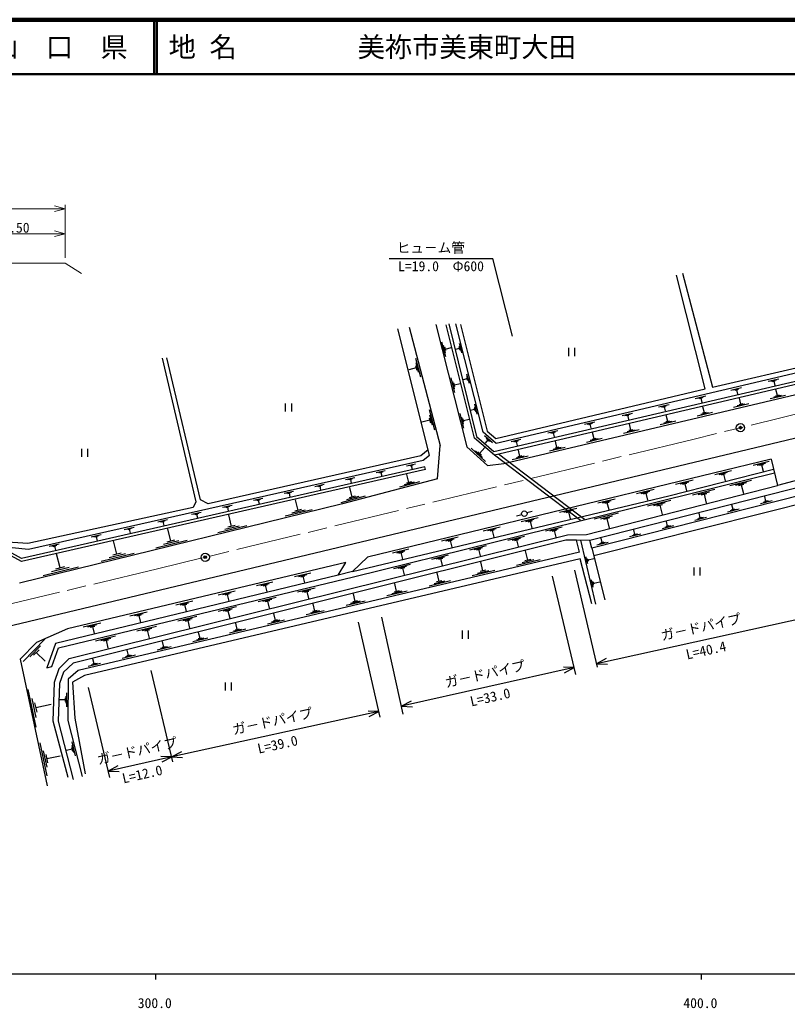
# Model space of a CAD drawing. Units: millimetres, scale not verified. Extents: x 40000 to 680000, y 20000 to 380000.
# Drawn here: x 343102 to 483762, y 198715 to 380000 of the extents above; entities that cross this region are included whole.
import ezdxf
from ezdxf.enums import TextEntityAlignment as Align

# ---------------------------------------------------------------- set-up
doc = ezdxf.new("R2010")
doc.units = ezdxf.units.MM
doc.header["$LTSCALE"] = 1000
doc.header["$PDMODE"] = 32
doc.header["$PDSIZE"] = 500
doc.linetypes.add('CHAIN', pattern=[18.5, 12, -1.5, 3.5, -1.5])
for name, color, linetype, lineweight in [('M-BGD', 7, 'Continuous', 25), ('M-BMK', 2, 'CHAIN', 13), ('M-BMK-SRVR', 3, 'Continuous', 25), ('M-STR-HTXT', 7, 'Continuous', 13), ('M-TTL', 2, 'Continuous', 140), ('M-TTL-BAND', 7, 'Continuous', 25), ('M-TTL-LINE', 7, 'Continuous', 50)]:
    doc.layers.add(name, color=color, linetype=linetype, lineweight=lineweight)
doc.layers.add('M-TTL-TXT', color=7, linetype='Continuous')
doc.styles.add('@ＭＳ ゴシック', font='')
doc.styles.add('ＭＳ ゴシック', font='')
doc.styles.get('@ＭＳ ゴシック').set_extended_font_data('@MS Gothic')
doc.styles.get('ＭＳ ゴシック').set_extended_font_data('MS Gothic')

msp = doc.modelspace()

# ---------------------------------------------------------------- linework, layer by layer
at = {"layer": 'M-BGD'}
for p, q in [((410814, 336222), (429814, 336222)), ((433394, 321960), (429814, 336222)), ((418178, 300141), (412403, 323321)), ((414453, 323596), (420179, 301920)), ((421177, 318162), (420483, 320896)), ((421140, 318880), (420793, 320247)), ((421190, 319257), (421016, 319940)), ((421103, 319599), (422197, 319876)), ((423657, 319724), (422986, 319554)), ((423604, 319933), (423710, 319514)), ((423612, 320604), (424036, 318927)), ((423635, 320164), (423846, 319325)), ((429976, 300840), (509645, 319398)), ((507054, 320302), (430394, 302301)), ((443723, 318312), (443723, 319812)), ((444848, 318312), (444848, 319812)), ((415634, 317951), (416534, 314543)), ((510357, 319021), (430112, 300170)), ((415743, 316157), (414381, 315797)), ((415631, 316583), (415856, 315731)), ((415689, 317054), (416139, 315350)), ((529165, 313788), (340565, 268633)), ((422837, 311615), (422154, 314306)), ((422801, 312322), (422460, 313668)), ((425052, 314166), (424350, 313989)), ((424997, 314386), (425108, 313947)), ((425006, 315089), (425450, 313333)), ((425029, 314627), (425251, 313750)), ((480254, 313701), (482242, 314168)), ((480774, 313718), (481768, 313952)), ((481046, 313677), (481543, 313794)), ((481295, 313736), (481481, 312940)), ((422850, 312692), (422680, 313365)), ((422765, 313029), (423841, 313302)), ((473416, 312095), (475380, 312556)), ((473930, 312113), (474912, 312343)), ((474199, 312072), (474690, 312187)), ((474444, 312130), (474628, 311344)), ((481960, 311070), (481696, 312185)), ((466889, 310563), (468829, 311018)), ((467397, 310580), (468367, 310807)), ((467662, 310539), (468147, 310653)), ((467904, 310596), (468087, 309820)), ((475279, 309492), (475013, 310615)), ((483420, 311121), (480632, 310461)), ((482690, 311095), (481296, 310766)), ((482308, 311152), (481611, 310987)), ((391827, 308144), (391827, 309644)), ((392952, 308144), (392952, 309644)), ((418131, 308500), (419102, 304823)), ((426468, 308531), (425734, 308345)), ((426410, 308760), (426526, 308302)), ((426420, 309495), (426883, 307660)), ((426444, 309013), (426676, 308095)), ((460183, 308988), (462099, 309438)), ((460685, 309005), (461643, 309230)), ((460947, 308965), (461426, 309078)), ((461186, 309021), (461366, 308255)), ((468577, 307909), (468309, 309040)), ((476749, 309543), (473941, 308879)), ((476014, 309517), (474610, 309185)), ((475630, 309575), (474928, 309409)), ((418249, 306564), (416778, 306176)), ((418127, 307024), (418370, 306105)), ((418190, 307532), (418675, 305694)), ((424487, 305111), (423815, 307759)), ((424451, 305806), (424115, 307131)), ((424500, 306171), (424332, 306833)), ((424416, 306502), (425475, 306771)), ((453509, 307421), (455402, 307865)), ((454005, 307437), (454951, 307660)), ((454263, 307398), (454737, 307509)), ((454500, 307454), (454678, 306697)), ((463347, 306373), (460498, 305699)), ((462211, 306405), (461499, 306237)), ((461855, 306321), (461585, 307461)), ((470058, 307960), (467230, 307291)), ((469318, 307935), (467903, 307600)), ((468931, 307992), (468223, 307825)), ((439888, 304222), (441731, 304655)), ((446631, 305806), (448499, 306244)), ((447120, 305822), (448054, 306041)), ((447375, 305783), (447842, 305893)), ((447609, 305838), (447784, 305091)), ((456615, 304781), (453746, 304102)), ((455864, 304755), (454429, 304415)), ((455471, 304813), (454754, 304644)), ((455113, 304728), (454841, 305876)), ((462601, 306347), (461176, 306010)), ((428279, 303729), (429754, 302457)), ((428889, 302945), (428380, 302356)), ((428584, 303337), (429322, 302701)), ((428705, 303104), (429074, 302786)), ((433139, 302638), (434958, 303065)), ((433615, 302653), (434525, 302867)), ((440370, 304238), (441292, 304455)), ((440622, 304200), (441083, 304309)), ((440853, 304254), (441026, 303517)), ((449863, 303184), (446973, 302500)), ((449106, 303157), (447661, 302816)), ((448711, 303216), (447988, 303046)), ((448350, 303131), (448076, 304287)), ((354457, 299825), (354457, 301325)), ((355582, 299825), (355582, 301325)), ((419638, 295836), (420179, 301920)), ((428481, 298992), (425817, 301401)), ((427390, 300463), (428353, 301529)), ((433864, 302616), (434319, 302723)), ((434091, 302669), (434262, 301941)), ((434762, 299922), (434484, 301094)), ((443090, 301582), (440179, 300893)), ((442328, 301555), (440873, 301211)), ((441930, 301615), (441202, 301443)), ((441566, 301529), (441291, 302693)), ((427935, 299728), (426603, 300932)), ((427723, 300162), (427057, 300764)), ((445875, 288138), (430112, 300170)), ((446605, 288319), (430851, 300343)), ((436297, 299975), (433365, 299282)), ((435529, 299948), (434064, 299602)), ((435128, 300008), (434395, 299835)), ((480823, 299425), (482007, 294609)), ((417443, 297500), (343393, 280676)), ((417330, 297999), (343405, 281204)), ((408412, 296955), (410082, 297331)), ((413993, 298213), (415645, 298586)), ((414425, 298224), (415251, 298410)), ((414650, 298188), (415063, 298281)), ((414857, 298234), (415006, 297573)), ((417443, 297500), (417330, 297999)), ((470466, 296597), (473552, 297348)), ((477506, 298310), (480457, 299028)), ((478280, 298342), (479756, 298701)), ((478685, 298284), (479423, 298463)), ((479054, 298374), (479341, 297193)), ((402814, 295692), (404502, 296073)), ((403255, 295703), (404099, 295893)), ((403485, 295666), (403907, 295761)), ((403696, 295714), (403848, 295039)), ((408849, 296965), (409684, 297154)), ((409076, 296929), (409494, 297023)), ((409285, 296976), (409436, 296308)), ((414427, 295151), (414035, 296623)), ((463286, 294850), (466510, 295634)), ((471275, 296630), (472818, 297005)), ((471698, 296570), (472470, 296757)), ((472084, 296663), (472384, 295429)), ((473244, 294593), (477222, 295576)), ((485892, 295629), (482007, 294609)), ((397198, 294425), (398903, 294810)), ((397644, 294436), (398496, 294629)), ((397876, 294399), (398302, 294495)), ((398089, 294447), (398243, 293765)), ((404045, 292465), (403570, 294245)), ((416365, 295274), (412686, 294293)), ((415396, 295213), (413556, 294722)), ((414887, 295274), (413967, 295029)), ((456118, 293106), (459380, 293899)), ((464131, 294885), (465743, 295277)), ((464573, 294821), (465379, 295018)), ((464976, 294919), (465290, 293630)), ((466372, 292895), (470479, 293910)), ((474288, 294640), (476276, 295131)), ((474834, 294564), (475828, 294810)), ((475331, 294687), (475724, 293096)), ((385913, 291880), (387654, 292273)), ((386368, 291891), (387238, 292088)), ((386605, 291853), (387040, 291952)), ((386823, 291902), (386980, 291206)), ((391565, 293155), (393287, 293543)), ((392015, 293166), (392876, 293360)), ((392250, 293128), (392680, 293225)), ((392465, 293177), (392620, 292488)), ((394102, 290026), (393620, 291985)), ((406388, 292614), (401938, 291427)), ((405216, 292539), (402991, 291946)), ((404601, 292614), (403488, 292317)), ((449037, 291383), (452254, 292166)), ((456973, 293141), (458604, 293538)), ((457420, 293077), (458236, 293276)), ((457828, 293176), (458146, 291871)), ((458159, 290865), (462421, 291918)), ((467449, 292943), (469503, 293450)), ((468014, 292865), (469040, 293118)), ((468527, 292991), (468933, 291349)), ((479857, 291708), (479640, 292565)), ((380244, 290602), (382002, 290998)), ((380704, 290613), (381583, 290811)), ((380943, 290574), (381383, 290674)), ((381163, 290624), (381322, 289921)), ((396671, 290138), (391773, 288934)), ((395386, 290082), (392938, 289480)), ((394714, 290176), (393490, 289875)), ((442001, 289671), (445173, 290443)), ((442833, 289705), (444419, 290091)), ((449880, 291418), (451489, 291809)), ((450322, 291355), (451126, 291550)), ((450724, 291453), (451037, 290166)), ((459277, 290915), (461408, 291442)), ((459863, 290834), (460928, 291097)), ((460395, 290965), (460817, 289261)), ((474956, 290238), (472824, 289698)), ((474396, 290209), (473330, 289939)), ((474102, 290248), (473569, 290113)), ((473836, 290181), (473620, 291034)), ((480984, 291765), (478839, 291222)), ((480420, 291736), (479348, 291465)), ((480125, 291775), (479589, 291640)), ((368403, 287931), (370198, 288336)), ((374557, 289319), (376333, 289720)), ((375021, 289330), (375909, 289531)), ((375263, 289292), (375707, 289392)), ((375485, 289342), (375645, 288631)), ((381925, 287079), (381402, 289209)), ((434126, 289034), (435092, 289291)), ((435010, 287970), (438137, 288731)), ((435830, 288004), (437394, 288384)), ((437025, 289805), (436059, 289548)), ((443268, 289643), (444061, 289836)), ((443664, 289740), (443973, 288471)), ((448376, 288447), (452822, 289546)), ((449542, 288500), (451765, 289049)), ((450153, 288415), (451265, 288689)), ((450709, 288552), (451148, 286774)), ((468940, 288714), (466821, 288177)), ((468384, 288686), (467324, 288417)), ((468092, 288725), (467562, 288590)), ((467827, 288657), (467612, 289505)), ((362222, 286537), (364037, 286946)), ((362696, 286548), (363603, 286753)), ((362943, 286509), (363397, 286611)), ((363170, 286560), (363334, 285834)), ((368872, 287942), (369770, 288145)), ((369117, 287903), (369566, 288004)), ((369341, 287954), (369503, 287236)), ((370775, 284380), (370213, 286667)), ((384718, 287200), (379393, 285892)), ((383322, 287140), (380659, 286485)), ((382591, 287242), (381259, 286915)), ((428064, 286280), (431146, 287030)), ((428872, 286313), (430413, 286688)), ((429295, 286253), (430065, 286441)), ((436259, 287943), (437041, 288133)), ((436650, 288038), (436954, 286787)), ((439477, 286248), (442514, 286999)), ((440274, 286284), (441792, 286659)), ((455846, 285620), (455633, 286458)), ((462937, 287193), (460830, 286659)), ((462384, 287165), (461330, 286898)), ((462094, 287204), (461567, 287070)), ((461830, 287137), (461617, 287980)), ((356169, 285172), (358002, 285585)), ((356648, 285183), (357565, 285390)), ((356898, 285143), (357356, 285247)), ((357127, 285195), (357292, 284462)), ((420405, 284417), (423438, 285154)), ((421200, 284449), (422716, 284818)), ((429680, 286347), (429980, 285114)), ((432538, 284534), (435588, 285287)), ((433338, 284569), (434863, 284946)), ((433757, 284511), (434519, 284700)), ((440691, 286226), (441450, 286414)), ((441070, 286320), (441371, 285105)), ((449873, 284105), (449662, 284938)), ((456946, 285675), (454851, 285145)), ((456396, 285647), (455348, 285382)), ((456107, 285686), (455584, 285553)), ((348493, 283440), (350351, 283859)), ((348979, 283452), (349908, 283662)), ((349232, 283412), (349696, 283517)), ((349464, 283464), (349632, 282721)), ((360897, 281989), (360301, 284415)), ((373774, 284511), (368057, 283106)), ((372274, 284445), (369416, 283743)), ((371489, 284556), (370060, 284204)), ((411409, 282228), (414384, 282952)), ((421616, 284390), (422374, 284574)), ((421995, 284482), (422290, 283269)), ((425586, 282815), (428648, 283572)), ((426389, 282852), (427921, 283230)), ((426810, 282793), (427576, 282982)), ((427193, 282888), (427495, 281663)), ((434138, 284605), (434440, 283386)), ((447591, 284515), (445134, 284541)), ((445681, 282355), (445134, 284541)), ((445851, 284533), (448651, 272816)), ((447968, 283092), (447591, 284515)), ((447968, 283092), (450334, 273612)), ((450967, 284161), (448884, 283633)), ((450420, 284133), (449379, 283869)), ((450133, 284171), (449613, 284039)), ((350474, 279467), (349842, 282039)), ((364078, 282128), (358014, 280638)), ((362487, 282059), (359455, 281314)), ((361655, 282176), (360139, 281803)), ((412189, 282260), (413677, 282622)), ((412597, 282202), (413341, 282383)), ((412969, 282292), (413259, 281102)), ((418620, 281094), (421696, 281854)), ((419427, 281130), (420965, 281510)), ((419850, 281072), (420619, 281262)), ((420234, 281167), (420538, 279936)), ((436756, 281014), (435670, 280758)), ((436213, 280886), (435803, 282623)), ((447192, 280212), (446880, 281519)), ((447245, 280570), (447088, 281223)), ((447336, 280764), (447258, 281091)), ((447297, 280928), (448343, 281178)), ((353847, 279614), (347417, 278034)), ((352161, 279540), (348946, 278750)), ((351278, 279664), (349671, 279269)), ((401457, 278124), (402878, 280434)), ((411642, 279370), (414731, 280133)), ((412452, 279406), (413996, 279788)), ((412876, 279347), (413648, 279538)), ((413262, 279442), (413568, 278207)), ((427983, 278920), (427594, 280570)), ((438486, 280965), (434145, 279939)), ((437350, 280925), (435179, 280413)), ((466678, 278059), (466678, 279559)), ((467803, 278059), (467803, 279559)), ((393426, 277873), (396417, 278586)), ((394209, 277902), (395705, 278258)), ((394619, 277841), (395366, 278020)), ((394993, 277930), (395278, 276734)), ((404069, 278795), (401457, 278124)), ((419971, 277006), (419601, 278571)), ((430143, 278994), (426018, 278020)), ((429063, 278957), (427001, 278470)), ((428499, 279042), (427468, 278798)), ((445024, 259928), (440745, 277957)), ((448969, 261287), (444815, 279067)), ((386480, 276217), (389513, 276940)), ((387274, 276246), (388791, 276608)), ((387690, 276185), (388448, 276366)), ((388069, 276275), (388358, 275062)), ((394011, 275067), (397223, 275844)), ((412169, 275142), (411819, 276625)), ((422020, 277076), (418106, 276152)), ((420995, 277041), (419038, 276579)), ((420460, 277121), (419481, 276890)), ((448217, 275924), (447894, 277273)), ((448271, 276293), (448110, 276968)), ((448366, 276494), (448285, 276831)), ((448326, 276663), (449405, 276921)), ((379490, 274551), (382567, 275285)), ((380296, 274581), (381835, 274947)), ((380718, 274519), (381487, 274702)), ((381102, 274610), (381396, 273379)), ((386784, 273319), (390081, 274116)), ((387648, 273353), (389297, 273752)), ((394853, 275100), (396459, 275489)), ((395293, 275037), (396096, 275231)), ((395695, 275134), (396006, 273849)), ((404573, 273327), (404242, 274730)), ((414111, 275209), (410403, 274333)), ((413140, 275175), (411286, 274737)), ((412633, 275251), (411706, 275032)), ((371675, 272688), (374800, 273433)), ((372494, 272718), (374056, 273091)), ((372922, 272655), (373703, 272841)), ((373312, 272748), (373610, 271498)), ((379471, 271550), (382853, 272368)), ((380357, 271585), (382049, 271994)), ((388100, 273288), (388924, 273487)), ((388512, 273388), (388831, 272069)), ((397178, 271560), (396865, 272885)), ((406410, 273390), (402903, 272562)), ((405492, 273358), (403738, 272944)), ((405012, 273430), (404135, 273223)), ((363273, 270685), (366450, 271443)), ((364105, 270716), (365693, 271094)), ((364540, 270652), (365334, 270841)), ((364937, 270746), (365240, 269476)), ((372070, 269760), (375540, 270599)), ((372979, 269796), (374714, 270216)), ((380821, 271518), (381667, 271723)), ((381244, 271621), (381571, 270268)), ((389977, 269839), (389682, 271088)), ((398912, 271620), (395600, 270838)), ((398045, 271590), (396389, 271199)), ((397592, 271658), (396764, 271462)), ((413388, 252633), (409476, 270458)), ((488117, 270569), (448825, 261906)), ((354743, 268652), (357973, 269422)), ((355589, 268683), (357204, 269068)), ((356031, 268618), (356839, 268810)), ((356435, 268714), (356743, 267422)), ((364581, 267948), (368138, 268809)), ((365514, 267986), (367292, 268416)), ((373455, 269727), (374322, 269937)), ((373889, 269832), (374224, 268445)), ((382967, 268164), (382689, 269339)), ((391612, 269896), (388490, 269159)), ((390795, 269868), (389234, 269499)), ((390368, 269932), (389587, 269747)), ((409176, 252073), (405198, 269524)), ((357003, 266115), (360649, 266997)), ((357959, 266154), (359782, 266594)), ((366001, 267915), (366891, 268130)), ((366446, 268023), (366790, 266600)), ((377584, 266583), (374827, 265932)), ((376862, 266558), (375484, 266233)), ((376485, 266615), (375796, 266452)), ((376141, 266534), (375880, 267636)), ((384504, 268217), (381567, 267524)), ((383735, 268191), (382267, 267844)), ((383334, 268251), (382599, 268078)), ((424246, 266482), (424246, 267982)), ((425371, 266482), (425371, 267982)), ((343735, 262325), (347708, 266389)), ((344932, 263142), (346918, 265174)), ((358459, 266081), (359370, 266302)), ((358914, 266192), (359267, 264733)), ((370846, 264992), (368265, 264383)), ((370171, 264969), (368880, 264664)), ((369817, 265022), (369172, 264869)), ((369495, 264946), (369251, 265978)), ((345632, 263451), (346625, 264467)), ((346128, 263959), (347754, 262370)), ((364286, 263443), (361875, 262874)), ((363655, 263421), (362449, 263137)), ((363325, 263471), (362722, 263329)), ((363024, 263400), (362796, 264364)), ((343144, 262707), (348121, 239499)), ((348061, 261135), (348949, 261397)), ((357899, 261935), (355654, 261405)), ((357311, 261915), (356189, 261650)), ((357004, 261961), (356443, 261828)), ((356724, 261894), (356512, 262792)), ((444727, 261177), (413069, 254088)), ((444727, 261177), (442729, 261260)), ((442955, 260250), (444727, 261177)), ((450600, 262828), (448825, 261906)), ((448825, 261906), (450823, 261817)), ((371152, 243927), (367213, 260664)), ((359609, 241049), (355677, 257547)), ((380801, 256975), (380801, 258475)), ((381926, 256975), (381926, 258475)), ((346124, 250245), (344637, 257176)), ((351404, 255614), (351400, 254969)), ((351535, 255936), (351527, 254645)), ((351668, 256581), (351652, 253999)), ((346098, 252052), (345355, 255518)), ((346259, 252993), (345888, 254726)), ((346073, 253859), (348846, 254454)), ((351402, 255292), (350369, 255298)), ((414841, 255016), (413069, 254088)), ((413069, 254088), (415067, 254005)), ((408937, 253118), (370944, 244811)), ((408937, 253118), (406940, 253211)), ((407161, 252199), (408937, 253118)), ((348124, 241343), (346829, 247380)), ((352613, 247582), (353268, 244978)), ((352646, 246898), (352974, 245596)), ((348102, 242917), (347455, 245935)), ((348242, 243736), (347918, 245246)), ((348080, 244491), (350495, 245009)), ((352680, 246215), (351638, 245953)), ((352598, 246540), (352762, 245889)), ((370944, 244811), (359330, 242220)), ((370944, 244811), (368945, 244895)), ((369171, 243885), (370944, 244811)), ((372720, 245729), (370944, 244811)), ((370944, 244811), (372941, 244718)), ((361103, 243146), (359330, 242220)), ((359330, 242220), (361329, 242135))]:
    msp.add_line(p, q, dxfattribs=at)
for points in [[(423875, 324130), (428746, 304578), (430328, 303204), (468753, 312313), (463450, 333182)], [(464598, 333541), (470062, 312603), (507071, 321154)], [(419364, 324089), (425044, 301696), (428852, 298253)], [(430112, 300170), (426454, 303269), (421259, 324037)], [(421739, 324219), (426795, 303597), (429976, 300840)], [(430394, 302301), (428032, 304339), (423008, 324219)], [(369190, 317939), (375342, 291596), (374872, 290536), (344595, 283932), (339944, 284245), (334088, 308122)], [(417928, 301144), (416611, 300000), (377602, 291229), (376220, 291985), (370025, 318017)], [(428852, 298253), (431825, 298609), (511948, 317560)], [(343393, 280676), (338760, 283182), (332554, 307912)], [(343405, 281204), (339252, 283445), (333144, 307997)], [(534507, 298220), (531446, 305849), (447591, 284515)], [(532770, 297896), (530490, 303997), (447968, 283092)], [(531703, 297076), (529929, 302241), (448316, 281696)], [(339252, 283445), (344673, 282886), (417013, 299202), (418178, 300141)], [(480823, 299425), (406805, 281417), (404069, 278795)], [(404069, 278795), (462087, 292714), (481276, 297581)], [(419638, 295836), (402269, 291205), (343060, 276654)], [(348949, 261397), (350222, 264784), (404260, 277854), (481437, 296927)], [(350259, 260987), (352154, 262865), (443520, 285536), (446963, 285594), (482007, 294609)], [(445134, 284541), (443172, 284569), (352889, 261990), (351127, 260378), (350362, 258245), (350144, 251350), (352892, 240686)], [(445681, 282355), (353826, 260665), (351983, 259077), (351937, 251499), (354526, 241207)], [(447937, 272857), (445825, 281126), (354954, 259730), (352789, 258504), (353207, 251931), (355111, 241680)], [(402878, 280434), (351856, 268272), (346187, 265820), (343144, 262707)], [(401457, 278124), (349643, 265604), (348061, 261135)], [(350259, 260987), (349377, 258462), (349148, 251400), (351913, 241097)]]:
    msp.add_lwpolyline(points, dxfattribs=at)
msp.add_circle((435576, 289420), 500, dxfattribs=at)
for p in [(475185, 305190), (377095, 281423)]:
    msp.add_point(p, dxfattribs=at)
at = {"layer": 'M-BMK'}
msp.add_lwpolyline([(544312, 322132), (542691, 321702), (466443, 303051), (368348, 279305), (279813, 258168), (270873, 256311)], dxfattribs=at)
at = {"layer": 'M-BMK-SRVR'}
for centre in [(475185, 305190), (377095, 281423)]:
    msp.add_circle(centre, 750, dxfattribs=at)
at = {"layer": 'M-STR-HTXT'}
for p, q in [((351422, 345338), (295334, 345338)), ((351422, 345338), (349490, 345856)), ((351422, 345338), (349490, 344821)), ((351422, 336343), (351422, 346046)), ((351422, 340761), (349490, 341278)), ((351422, 340761), (333411, 340761)), ((351422, 340761), (349490, 340243))]:
    msp.add_line(p, q, dxfattribs=at)
msp.add_lwpolyline([(354441, 333452), (351420, 335347), (334447, 335347), (334447, 336512), (333317, 336512), (333317, 335347), (295217, 335347), (291774, 332586)], dxfattribs=at)
at = {"layer": 'M-TTL'}
msp.add_line((680000, 380000), (40000, 380000), dxfattribs=at)
at = {"layer": 'M-TTL-BAND'}
for p, q in [((40000, 205000), (579000, 205000)), ((368000, 205000), (368000, 204000)), ((468000, 205000), (468000, 204000))]:
    msp.add_line(p, q, dxfattribs=at)
at = {"layer": 'M-TTL-LINE'}
for p, q in [((367750, 380000), (367750, 370000)), ((368250, 380000), (368250, 370000)), ((40000, 370000), (680000, 370000))]:
    msp.add_line(p, q, dxfattribs=at)

# ---------------------------------------------------------------- texts
at = {"layer": 'M-BGD', "style": 'ＭＳ ゴシック'}
msp.add_text('ヒュ－ム管', height=1833, dxfattribs=at).set_placement((412189, 336722), align=Align.BOTTOM_LEFT)
msp.add_text('L=19.0\u3000Φ600', height=1833, dxfattribs=at).set_placement((420314, 335722), align=Align.TOP_CENTER)
for rotation, p in [(12.433, (468256, 267214)), (12.621, (428680, 258609)), (12.333, (389727, 249941)), (12.579, (364919, 244491))]:
    msp.add_text('ガ－ドパイプ', height=1833, rotation=rotation, dxfattribs=at).set_placement(p, align=Align.BOTTOM_CENTER)
at = {"layer": 'M-BGD', "style": '@ＭＳ ゴシック'}
for s, rotation, p in [('L=40.4', 12.433, (468686, 265261)), ('L=33.0', 12.621, (429117, 256657)), ('L=39.0', 12.333, (390154, 247987)), ('L=12.0', 12.579, (365355, 242539))]:
    msp.add_text(s, height=1833, rotation=rotation, dxfattribs=at).set_placement(p, align=Align.TOP_CENTER)
at = {"layer": 'M-STR-HTXT', "style": 'ＭＳ ゴシック'}
msp.add_text('3.50', height=1833, dxfattribs=at).set_placement((342403, 341876), align=Align.MIDDLE_CENTER)
at = {"layer": 'M-TTL-BAND', "style": 'ＭＳ ゴシック'}
for s, p in [('300.0', (367844, 198195)), ('400.0', (467844, 198195))]:
    msp.add_text(s, height=1833, dxfattribs=at).set_placement(p, align=Align.BOTTOM_CENTER)
at = {"layer": 'M-TTL-TXT', "style": 'ＭＳ ゴシック'}
msp.add_text('山\u3000口\u3000県', height=3666, dxfattribs=at).set_placement((350375, 375000), align=Align.MIDDLE_CENTER)
for s, p in [('地 名', (370380, 375000)), ('美祢市美東町大田', (405024, 375000))]:
    msp.add_text(s, height=3666, dxfattribs=at).set_placement(p, align=Align.MIDDLE_LEFT)

doc.saveas('drawing.dxf')
